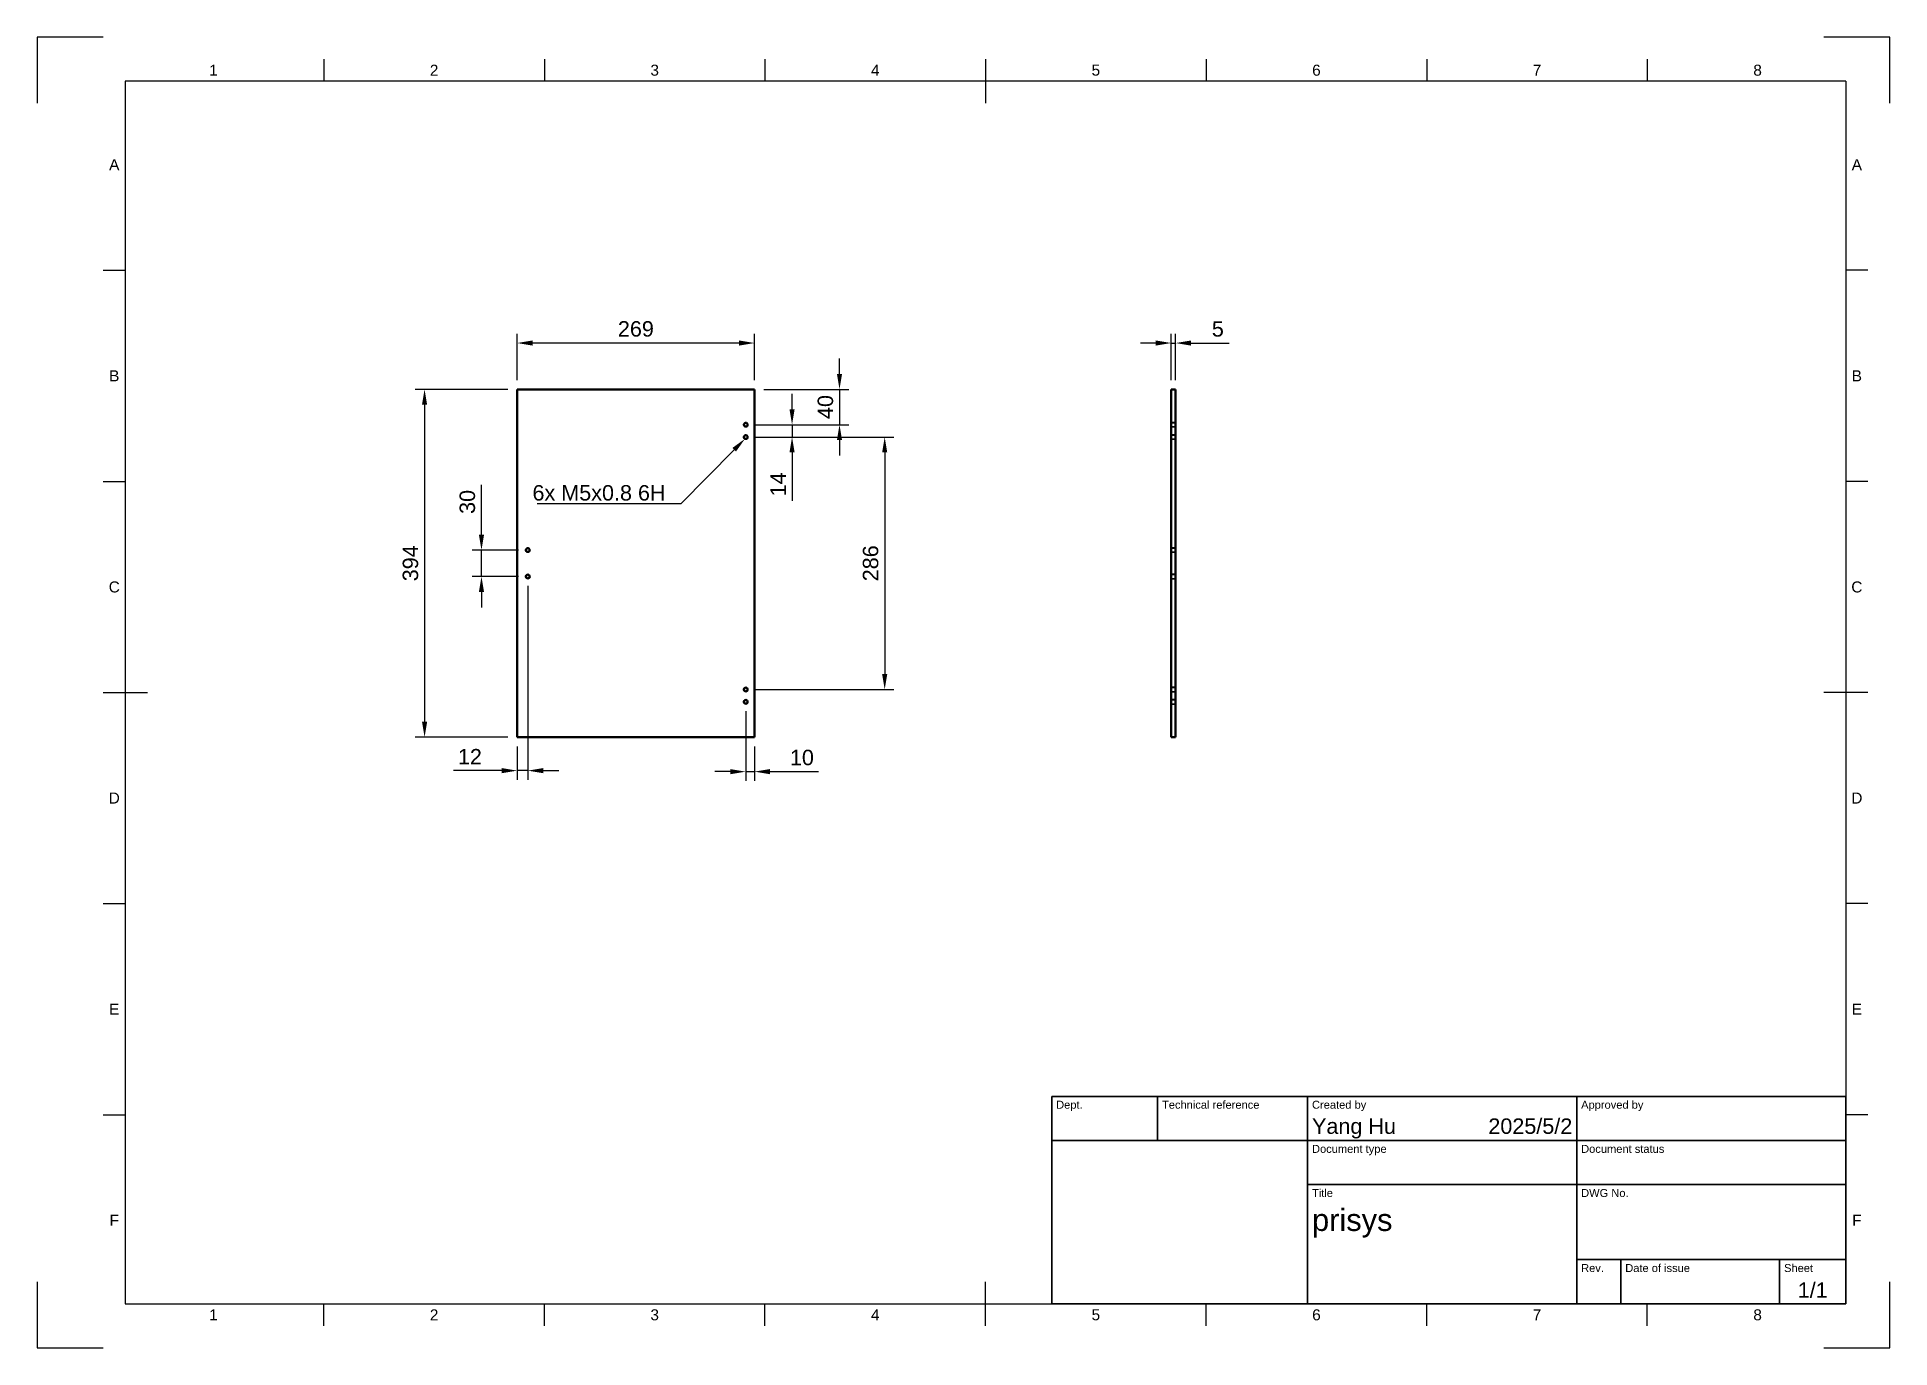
# Model space of a CAD drawing. Header units: millimetres. Extents: x 0 to 420, y 0 to 297.
import ezdxf
from ezdxf import colors
from ezdxf.entities.mleader import LeaderData, LeaderLine
from ezdxf.enums import TextEntityAlignment as Align
from ezdxf.math import Vec2, Vec3

# ---------------------------------------------------------------- set-up
doc = ezdxf.new("R2010")
doc.units = ezdxf.units.MM
doc.header["$LTSCALE"] = 0.75
doc.linetypes.add('HIDDEN2', pattern=[4.7625, 3.175, -1.5875])
for name, color, linetype, lineweight in [('BORDER', 7, 'Continuous', 25), ('FD_Dimensions', 7, 'Continuous', 25), ('Hidden', 7, 'HIDDEN2', 25), ('Hidden Narrow', 7, 'HIDDEN2', 25), ('Hole Notes', 7, 'Continuous', 25), ('TITLEBLOCK', 7, 'Continuous', 35), ('Visible', 7, 'Continuous', 50), ('Visible Narrow', 7, 'Continuous', 25)]:
    doc.layers.add(name, color=color, linetype=linetype, lineweight=lineweight)
doc.styles.add('FusionTitle', font='arial.ttf')
doc.styles.get("Standard").update_dxf_attribs({"font": 'arial.ttf'})
doc.dimstyles.new('Dim-ISO-25', dxfattribs={"dimtxt": 3.5, "dimasz": 3.5, "dimexe": 2.1, "dimexo": 2.1, "dimgap": 1.4, "dimtad": 1, "dimzin": 12, "dimdsep": 46, "dimtxsty": 'Standard', "dimcen": 0, "dimazin": 3, "dimtp": 0.1, "dimtm": 0.1, "dimtfac": 0.714286, "dimtmove": 0, "dimatfit": 3, "dimfxl": 1, "dimtzin": 12, "dimarcsym": 0})

# ---------------------------------------------------------------- blocks, each defined once
blk = doc.blocks.new('ISO_A3_SHEET')
at = {"layer": 'BORDER'}
for p, q in [((65, 292), (65, 287)), ((115, 292), (115, 287)), ((165, 292), (165, 287)), ((215, 292), (215, 282)), ((265, 292), (265, 287)), ((315, 292), (315, 287)), ((365, 292), (365, 287)), ((410, 287), (20, 287)), ((20, 287), (20, 10)), ((410, 287), (410, 10)), ((15, 244.16666), (20, 244.16666)), ((415, 244.16666), (410, 244.16666)), ((15, 196.33333), (20, 196.33333)), ((415, 196.33333), (410, 196.33333)), ((15, 148.5), (25, 148.5)), ((415, 148.5), (405, 148.5)), ((15, 100.66667), (20, 100.66667)), ((415, 100.66667), (410, 100.66667)), ((15, 52.83334), (20, 52.83334)), ((415, 52.83334), (410, 52.83334)), ((215, 5), (215, 15)), ((20, 10), (410, 10)), ((65, 5), (65, 10)), ((115, 5), (115, 10)), ((165, 5), (165, 10)), ((265, 5), (265, 10)), ((315, 5), (315, 10)), ((365, 5), (365, 10))]:
    blk.add_line(p, q, dxfattribs=at)
at = {"layer": 'Defpoints'}
for p, q in [((15, 297), (0, 297)), ((0, 297), (0, 282)), ((420, 297), (405, 297)), ((420, 282), (420, 297)), ((0, 15), (0, 0)), ((420, 0), (420, 15)), ((0, 0), (15, 0)), ((405, 0), (420, 0))]:
    blk.add_line(p, q, dxfattribs=at)
at = {"layer": 'BORDER', "style": 'FusionTitle'}
for s, p in [('1', (40, 289.5)), ('2', (90, 289.5)), ('3', (140, 289.5)), ('4', (190, 289.5)), ('5', (240, 289.5)), ('6', (290, 289.5)), ('7', (340, 289.5)), ('8', (390, 289.5)), ('A', (17.5, 268.08333)), ('A', (412.5, 268.08333)), ('B', (17.5, 220.25)), ('B', (412.5, 220.25)), ('C', (17.5, 172.41667)), ('C', (412.5, 172.41667)), ('D', (17.5, 124.58334)), ('D', (412.5, 124.58334)), ('E', (17.5, 76.75001)), ('E', (412.5, 76.75001)), ('F', (17.5, 28.91668)), ('F', (412.5, 28.91668)), ('1', (40, 7.5)), ('2', (90, 7.5)), ('3', (140, 7.5)), ('4', (190, 7.5)), ('5', (240, 7.5)), ('6', (290, 7.5)), ('7', (340, 7.5)), ('8', (390, 7.5))]:
    blk.add_text(s, height=2.5, dxfattribs=at).set_placement(p, align=Align.MIDDLE)
blk = doc.blocks.new('ISO_TITLEBLOCK')
at = {"layer": 'TITLEBLOCK'}
for p, q in [((0, 47), (-180, 47)), ((-180, 47), (-180, 0)), ((-156, 37), (-156, 47)), ((-122, 0), (-122, 47)), ((-61, 0), (-61, 47)), ((0, 0), (0, 47)), ((-180, 37), (0, 37)), ((-122, 27), (0, 27)), ((-61, 10), (0, 10)), ((-51, 0), (-51, 10)), ((-15, 0), (-15, 10)), ((-180, 0), (0, 0))]:
    blk.add_line(p, q, dxfattribs=at)
at = {"layer": 'TITLEBLOCK', "style": 'FusionTitle'}
for s, p in [('Dept.', (-179, 46)), ('Technical reference', (-155, 46)), ('Created by', (-121, 46)), ('Approved by', (-60, 46)), ('Document type', (-121, 36)), ('Document status', (-60, 36)), ('Title', (-121, 26)), ('DWG No.', (-60, 26)), ('Rev.', (-60, 9)), ('Date of issue', (-50, 9)), ('Sheet', (-14, 9))]:
    blk.add_text(s, height=1.8, dxfattribs=at).set_placement(p, align=Align.TOP_LEFT)
for tag, height, p in [('DEPT', 3.5, (-179, 42)), ('TECHNICAL_REFERENCE', 3.5, (-155, 42)), ('CREATED_BY', 3.5, (-121, 42)), ('APPROVED_BY', 3.5, (-60, 42)), ('DOCUMENT_TYPE', 3.5, (-121, 32)), ('DOCUMENT_STATUS', 3.5, (-60, 32)), ('TITLE_1', 5, (-121, 21.5)), ('TITLE_2', 5, (-121, 14)), ('TITLE_3', 5, (-121, 6.5)), ('DATE_OF_ISSUE', 3.5, (-50, 5))]:
    blk.add_attdef(tag, text='', height=height, dxfattribs=at).set_placement(p, align=Align.TOP_LEFT)
for tag, p in [('CREATED_DATE', (-62, 42)), ('APPROVED_DATE', (-0.99, 42))]:
    blk.add_attdef(tag, text='', height=3.5, dxfattribs=at).set_placement(p, align=Align.TOP_RIGHT)
for tag, height, p in [('DRAWING_NUMBER', 5, (-30.5, 19.75)), ('REV', 3.5, (-56, 4.85)), ('SHEET', 3.5, (-7.5, 4.85))]:
    blk.add_attdef(tag, text='', height=height, dxfattribs=at).set_placement(p, align=Align.TOP_CENTER)
blk = doc.blocks.new('*D14')
at = {"layer": 'Defpoints', "color": 0, "transparency": 16777216}
for p in [(108.837673, 227.677577), (108.837673, 217.177577), (162.637673, 217.177577)]:
    blk.add_point(p, dxfattribs=at)
at = {"layer": 'FD_Dimensions', "color": 0, "lineweight": -2, "transparency": 16777216}
for p, q in [((108.837673, 219.277577), (108.837673, 229.777577)), ((159.137673, 227.677577), (112.337673, 227.677577)), ((162.637673, 219.277577), (162.637673, 229.777577))]:
    blk.add_line(p, q, dxfattribs=at)
at = {"layer": 'FD_Dimensions', "color": 0, "transparency": 16777216}
for points in [[(112.337673, 228.260911), (112.337673, 227.094244), (108.837673, 227.677577)], [(159.137673, 228.260911), (159.137673, 227.094244), (162.637673, 227.677577)]]:
    blk.add_solid(points, dxfattribs=at)
at = {"layer": 'FD_Dimensions', "color": 0, "transparency": 16777216, "insert": (135.737673, 230.864583), "char_height": 3.5, "attachment_point": 5}
blk.add_mtext('269', dxfattribs=at)
blk = doc.blocks.new('*D15')
at = {"layer": 'Defpoints', "color": 0, "transparency": 16777216}
for p in [(160.637673, 209.177577), (160.637673, 206.377577), (171.137673, 206.377577)]:
    blk.add_point(p, dxfattribs=at)
at = {"layer": 'FD_Dimensions', "color": 0, "lineweight": -2, "transparency": 16777216}
for p, q in [((171.137673, 212.677577), (171.137673, 216.177577)), ((162.737673, 209.177577), (173.237673, 209.177577)), ((162.737673, 206.377577), (173.237673, 206.377577)), ((171.137673, 209.177577), (171.137673, 206.377577)), ((171.137673, 202.877577), (171.137673, 191.907727))]:
    blk.add_line(p, q, dxfattribs=at)
at = {"layer": 'FD_Dimensions', "color": 0, "transparency": 16777216}
for points in [[(170.55434, 212.677577), (171.721006, 212.677577), (171.137673, 209.177577)], [(170.55434, 202.877577), (171.721006, 202.877577), (171.137673, 206.377577)]]:
    blk.add_solid(points, dxfattribs=at)
at = {"layer": 'FD_Dimensions', "color": 0, "transparency": 16777216, "insert": (167.980511, 195.642652), "char_height": 3.5, "attachment_point": 5, "rotation": 90}
blk.add_mtext('14', dxfattribs=at)
blk = doc.blocks.new('*D16')
at = {"layer": 'Defpoints', "color": 0, "transparency": 16777216}
for p in [(162.637673, 217.177577), (160.637673, 209.177577), (181.895135, 209.177577)]:
    blk.add_point(p, dxfattribs=at)
at = {"layer": 'FD_Dimensions', "color": 0, "lineweight": -2, "transparency": 16777216}
for p, q in [((181.895135, 220.677577), (181.895135, 224.177577)), ((164.737673, 217.177577), (183.995135, 217.177577)), ((181.895135, 217.177577), (181.895135, 209.177577)), ((162.737673, 209.177577), (183.995135, 209.177577)), ((181.895135, 205.677577), (181.895135, 202.177577))]:
    blk.add_line(p, q, dxfattribs=at)
at = {"layer": 'FD_Dimensions', "color": 0, "transparency": 16777216}
for points in [[(181.311802, 220.677577), (182.478468, 220.677577), (181.895135, 217.177577)], [(181.311802, 205.677577), (182.478468, 205.677577), (181.895135, 209.177577)]]:
    blk.add_solid(points, dxfattribs=at)
at = {"layer": 'FD_Dimensions', "color": 0, "transparency": 16777216, "insert": (178.70813, 213.177577), "char_height": 3.5, "attachment_point": 5, "rotation": 90}
blk.add_mtext('40', dxfattribs=at)
blk = doc.blocks.new('*D17')
at = {"layer": 'Defpoints', "color": 0, "transparency": 16777216}
for p in [(160.637673, 206.377577), (160.637673, 149.177577), (192.137673, 149.177577)]:
    blk.add_point(p, dxfattribs=at)
at = {"layer": 'FD_Dimensions', "color": 0, "lineweight": -2, "transparency": 16777216}
for p, q in [((162.737673, 206.377577), (194.237673, 206.377577)), ((192.137673, 202.877577), (192.137673, 152.677577)), ((162.737673, 149.177577), (194.237673, 149.177577))]:
    blk.add_line(p, q, dxfattribs=at)
at = {"layer": 'FD_Dimensions', "color": 0, "transparency": 16777216}
for points in [[(191.55434, 202.877577), (192.721006, 202.877577), (192.137673, 206.377577)], [(191.55434, 152.677577), (192.721006, 152.677577), (192.137673, 149.177577)]]:
    blk.add_solid(points, dxfattribs=at)
at = {"layer": 'FD_Dimensions', "color": 0, "transparency": 16777216, "insert": (188.950668, 177.777577), "char_height": 3.5, "attachment_point": 5, "rotation": 90}
blk.add_mtext('286', dxfattribs=at)
blk = doc.blocks.new('*D18')
at = {"layer": 'Defpoints', "color": 0, "transparency": 16777216}
for p in [(100.737673, 180.777577), (111.237673, 180.777577), (111.237673, 174.777577)]:
    blk.add_point(p, dxfattribs=at)
at = {"layer": 'FD_Dimensions', "color": 0, "lineweight": -2, "transparency": 16777216}
for p, q in [((100.737673, 184.277577), (100.737673, 195.576895)), ((109.137673, 180.777577), (98.637673, 180.777577)), ((100.737673, 174.777577), (100.737673, 180.777577)), ((109.137673, 174.777577), (98.637673, 174.777577)), ((100.737673, 171.277577), (100.737673, 167.777577))]:
    blk.add_line(p, q, dxfattribs=at)
at = {"layer": 'FD_Dimensions', "color": 0, "transparency": 16777216}
for points in [[(100.15434, 184.277577), (101.321006, 184.277577), (100.737673, 180.777577)], [(100.15434, 171.277577), (101.321006, 171.277577), (100.737673, 174.777577)]]:
    blk.add_solid(points, dxfattribs=at)
at = {"layer": 'FD_Dimensions', "color": 0, "transparency": 16777216, "insert": (97.549474, 191.677236), "char_height": 3.5, "attachment_point": 5, "rotation": 90}
blk.add_mtext('30', dxfattribs=at)
blk = doc.blocks.new('*D19')
at = {"layer": 'Defpoints', "color": 0, "transparency": 16777216}
for p in [(108.837673, 217.177577), (87.837673, 138.377577), (108.837673, 138.377577)]:
    blk.add_point(p, dxfattribs=at)
at = {"layer": 'FD_Dimensions', "color": 0, "lineweight": -2, "transparency": 16777216}
for p, q in [((106.737673, 217.177577), (85.737673, 217.177577)), ((87.837673, 213.677577), (87.837673, 141.877577)), ((106.737673, 138.377577), (85.737673, 138.377577))]:
    blk.add_line(p, q, dxfattribs=at)
at = {"layer": 'FD_Dimensions', "color": 0, "transparency": 16777216}
for points in [[(87.25434, 213.677577), (88.421006, 213.677577), (87.837673, 217.177577)], [(87.25434, 141.877577), (88.421006, 141.877577), (87.837673, 138.377577)]]:
    blk.add_solid(points, dxfattribs=at)
at = {"layer": 'FD_Dimensions', "color": 0, "transparency": 16777216, "insert": (84.649474, 177.777577), "char_height": 3.5, "attachment_point": 5, "rotation": 90}
blk.add_mtext('394', dxfattribs=at)
blk = doc.blocks.new('*D20')
at = {"layer": 'Defpoints', "color": 0, "transparency": 16777216}
for p in [(258.089236, 227.677577), (257.089236, 217.177577), (258.089236, 217.177577)]:
    blk.add_point(p, dxfattribs=at)
at = {"layer": 'FD_Dimensions', "color": 0, "lineweight": -2, "transparency": 16777216}
for p, q in [((253.589236, 227.677577), (250.089236, 227.677577)), ((257.089236, 219.277577), (257.089236, 229.777577)), ((257.089236, 227.677577), (258.089236, 227.677577)), ((258.089236, 219.277577), (258.089236, 229.777577)), ((261.589236, 227.677577), (270.209836, 227.677577))]:
    blk.add_line(p, q, dxfattribs=at)
at = {"layer": 'FD_Dimensions', "color": 0, "transparency": 16777216}
for points in [[(253.589236, 228.260911), (253.589236, 227.094244), (257.089236, 227.677577)], [(261.589236, 228.260911), (261.589236, 227.094244), (258.089236, 227.677577)]]:
    blk.add_solid(points, dxfattribs=at)
at = {"layer": 'FD_Dimensions', "color": 0, "transparency": 16777216, "insert": (267.649536, 230.85742), "char_height": 3.5, "attachment_point": 5}
blk.add_mtext('5', dxfattribs=at)
blk = doc.blocks.new('*D21')
at = {"layer": 'Defpoints', "color": 0, "transparency": 16777216}
for p in [(111.237673, 174.777577), (108.837673, 138.377577), (108.837673, 130.796567)]:
    blk.add_point(p, dxfattribs=at)
at = {"layer": 'FD_Dimensions', "color": 0, "lineweight": -2, "transparency": 16777216}
for p, q in [((111.237673, 172.677577), (111.237673, 128.696567)), ((108.837673, 136.277577), (108.837673, 128.696567)), ((105.337673, 130.796567), (94.38931, 130.796567)), ((111.237673, 130.796567), (108.837673, 130.796567)), ((114.737673, 130.796567), (118.237673, 130.796567))]:
    blk.add_line(p, q, dxfattribs=at)
at = {"layer": 'FD_Dimensions', "color": 0, "transparency": 16777216}
for points in [[(105.337673, 131.3799), (105.337673, 130.213234), (108.837673, 130.796567)], [(114.737673, 131.3799), (114.737673, 130.213234), (111.237673, 130.796567)]]:
    blk.add_solid(points, dxfattribs=at)
at = {"layer": 'FD_Dimensions', "color": 0, "transparency": 16777216, "insert": (98.113492, 133.953729), "char_height": 3.5, "attachment_point": 5}
blk.add_mtext('12', dxfattribs=at)
blk = doc.blocks.new('*D22')
at = {"layer": 'Defpoints', "color": 0, "transparency": 16777216}
for p in [(160.637673, 146.377577), (162.637673, 138.377577), (162.637673, 130.566628)]:
    blk.add_point(p, dxfattribs=at)
at = {"layer": 'FD_Dimensions', "color": 0, "lineweight": -2, "transparency": 16777216}
for p, q in [((160.637673, 144.277577), (160.637673, 128.466628)), ((162.637673, 136.277577), (162.637673, 128.466628)), ((157.137673, 130.566628), (153.637673, 130.566628)), ((160.637673, 130.566628), (162.637673, 130.566628)), ((166.137673, 130.566628), (177.10991, 130.566628))]:
    blk.add_line(p, q, dxfattribs=at)
at = {"layer": 'FD_Dimensions', "color": 0, "transparency": 16777216}
for points in [[(157.137673, 131.149961), (157.137673, 129.983295), (160.637673, 130.566628)], [(166.137673, 131.149961), (166.137673, 129.983295), (162.637673, 130.566628)]]:
    blk.add_solid(points, dxfattribs=at)
at = {"layer": 'FD_Dimensions', "color": 0, "transparency": 16777216, "insert": (173.373792, 133.753634), "char_height": 3.5, "attachment_point": 5}
blk.add_mtext('10', dxfattribs=at)

msp = doc.modelspace()

# ---------------------------------------------------------------- linework, layer by layer
at = {"layer": 'Hidden'}
for p, q in [((257.089236, 209.600977), (258.089236, 209.600977)), ((257.089236, 208.754177), (258.089236, 208.754177)), ((257.089236, 206.800977), (258.089236, 206.800977)), ((257.089236, 205.954177), (258.089236, 205.954177)), ((257.089236, 181.200977), (258.089236, 181.200977)), ((257.089236, 180.354177), (258.089236, 180.354177)), ((257.089236, 175.200977), (258.089236, 175.200977)), ((257.089236, 174.354177), (258.089236, 174.354177)), ((257.089236, 149.600977), (258.089236, 149.600977)), ((257.089236, 148.754177), (258.089236, 148.754177)), ((257.089236, 146.800977), (258.089236, 146.800977)), ((257.089236, 145.954177), (258.089236, 145.954177))]:
    msp.add_line(p, q, dxfattribs=at)
at = {"layer": 'Hidden Narrow'}
for p, q in [((258.089236, 209.689577), (257.089236, 209.689577)), ((257.089236, 208.665577), (258.089236, 208.665577)), ((258.089236, 206.889577), (257.089236, 206.889577)), ((257.089236, 205.865577), (258.089236, 205.865577)), ((258.089236, 181.289577), (257.089236, 181.289577)), ((257.089236, 180.265577), (258.089236, 180.265577)), ((258.089236, 175.289577), (257.089236, 175.289577)), ((257.089236, 174.265577), (258.089236, 174.265577)), ((258.089236, 149.689577), (257.089236, 149.689577)), ((257.089236, 148.665577), (258.089236, 148.665577)), ((258.089236, 146.889577), (257.089236, 146.889577)), ((257.089236, 145.865577), (258.089236, 145.865577))]:
    msp.add_line(p, q, dxfattribs=at)
at = {"layer": 'Visible', "extrusion": (-1, -2e-16, 0)}
for p, q in [((108.837673, 217.177577), (108.837673, 138.377577)), ((162.637673, 217.177577), (108.837673, 217.177577)), ((162.637673, 138.377577), (162.637673, 217.177577)), ((108.837673, 138.377577), (162.637673, 138.377577))]:
    msp.add_line(p, q, dxfattribs=at)
at = {"layer": 'Visible'}
for p, q in [((257.089236, 217.177577), (257.089236, 138.377577)), ((257.089236, 217.177577), (258.089236, 217.177577)), ((258.089236, 217.177577), (258.089236, 138.377577)), ((257.089236, 138.377577), (258.089236, 138.377577))]:
    msp.add_line(p, q, dxfattribs=at)
at = {"layer": 'Visible', "extrusion": (0, -2e-16, -1)}
for centre in [(-160.637673, 209.177577), (-160.637673, 206.377577), (-111.237673, 180.777577), (-111.237673, 174.777577), (-160.637673, 149.177577), (-160.637673, 146.377577)]:
    msp.add_circle(centre, 0.4234, dxfattribs=at)
at = {"layer": 'Visible Narrow', "extrusion": (0, -2e-16, -1)}
for centre in [(-160.637673, 209.177577), (-160.637673, 206.377577), (-111.237673, 180.777577), (-111.237673, 174.777577), (-160.637673, 149.177577), (-160.637673, 146.377577)]:
    msp.add_arc(centre, 0.512, 190, 100, dxfattribs=at)

# ---------------------------------------------------------------- block references
at = {"layer": 'BORDER'}
msp.add_blockref('ISO_A3_SHEET', (0, 0), dxfattribs=at)
at = {"layer": 'TITLEBLOCK'}
msp.add_blockref('ISO_TITLEBLOCK', (410, 10), dxfattribs=at).add_auto_attribs({'CREATED_DATE': '2025/5/2', 'SHEET': '1/1', 'TITLE_1': 'prisys', 'CREATED_BY': 'Yang Hu'})

# ---------------------------------------------------------------- dimensions: what is measured, and where the dimension line sits
at = {"layer": 'FD_Dimensions'}
for p1, p2, distance, picture, middle in [((162.637673, 217.177577), (108.837673, 217.177577), -10.5, '*D14', (135.737673, 230.864583)), ((257.089236, 217.177577), (258.089236, 217.177577), 10.5, '*D20', (267.649536, 230.85742)), ((108.837673, 217.177577), (108.837673, 138.377577), -21, '*D19', (84.649474, 177.777577)), ((160.637673, 209.177577), (160.637673, 206.377577), 10.5, '*D15', (167.980511, 195.642652)), ((160.637673, 206.377577), (160.637673, 149.177577), 31.5, '*D17', (188.950668, 177.777577)), ((111.237673, 174.777577), (111.237673, 180.777577), 10.5, '*D18', (97.549474, 191.677236))]:
    dim = msp.add_aligned_dim(p1=p1, p2=p2, distance=distance, dimstyle='Dim-ISO-25', override={"dimlfac": 5, "dimclrd": 0, "dimclre": 0}, dxfattribs=at)
    dim.commit()
    dim.dimension.update_dxf_attribs({"geometry": picture, "text_midpoint": middle})
dim = msp.add_linear_dim(base=(181.895135, 209.177577), p1=(162.637673, 217.177577), p2=(160.637673, 209.177577), angle=270, dimstyle='Dim-ISO-25', override={"dimlfac": 5}, dxfattribs=at)
dim.commit()
dim.dimension.update_dxf_attribs({"geometry": '*D16', "text_midpoint": (181.895135, 213.177577), "dimtype": 160})
dim = msp.add_linear_dim(base=(108.837673, 130.796567), p1=(111.237673, 174.777577), p2=(108.837673, 138.377577), dimstyle='Dim-ISO-25', override={"dimlfac": 5, "dimclrd": 0, "dimclre": 0}, dxfattribs=at)
dim.commit()
dim.dimension.update_dxf_attribs({"geometry": '*D21', "text_midpoint": (98.113492, 133.953729)})
dim = msp.add_linear_dim(base=(162.637673, 130.566628), p1=(160.637673, 146.377577), p2=(162.637673, 138.377577), angle=180, dimstyle='Dim-ISO-25', override={"dimlfac": 5, "dimclrd": 0, "dimclre": 0}, dxfattribs=at)
dim.commit()
dim.dimension.update_dxf_attribs({"geometry": '*D22', "text_midpoint": (173.373792, 133.753634)})

# ---------------------------------------------------------------- leaders
at = {"layer": 'Hole Notes'}
ml = msp.add_multileader_mtext('Standard', dxfattribs=at)
ml.set_content('6x M5x0.8 6H', color=256)
ml.set_leader_properties()
ml.build(insert=Vec2(0, 0))
ml.multileader.update_dxf_attribs({"text_left_attachment_type": 5, "text_right_attachment_type": 5, "dogleg_length": 3.5, "arrow_head_size": 3.5})
ctx = ml.context
ctx.base_point, ctx.char_height, ctx.arrow_head_size, ctx.landing_gap_size, ctx.plane_origin = Vec3(112.872921, 191.27765), 3.5, 3.5, 0, Vec3(160.476391, 205.986098)
ctx.left_attachment, ctx.right_attachment, ctx.text_align_type = 5, 5, 2
notes = []
notes.append((ctx, [(0, (1, 1, 0), (145.960574, 191.27765), (-1, 0), 3.5, [(0, [(160.476391, 205.986098)], 0, [])])]))
ctx.mtext.insert, ctx.mtext.alignment, ctx.mtext.flow_direction = Vec3(142.460574, 195.491974), 3, 5
for ctx, leaders in notes:
    for number, flags, end, landing, length, lines in leaders:
        leader = LeaderData()
        leader.index, (leader.has_last_leader_line, leader.has_dogleg_vector, leader.attachment_direction) = number, flags
        leader.last_leader_point, leader.dogleg_vector, leader.dogleg_length = Vec3(end), Vec3(landing), length
        for number, points, colour, breaks in lines:
            line = LeaderLine()
            line.index, line.vertices, line.color, line.breaks = number, Vec3.list(points), colors.encode_raw_color(colour), breaks
            leader.lines.append(line)
        ctx.leaders.append(leader)

doc.saveas('drawing.dxf')
